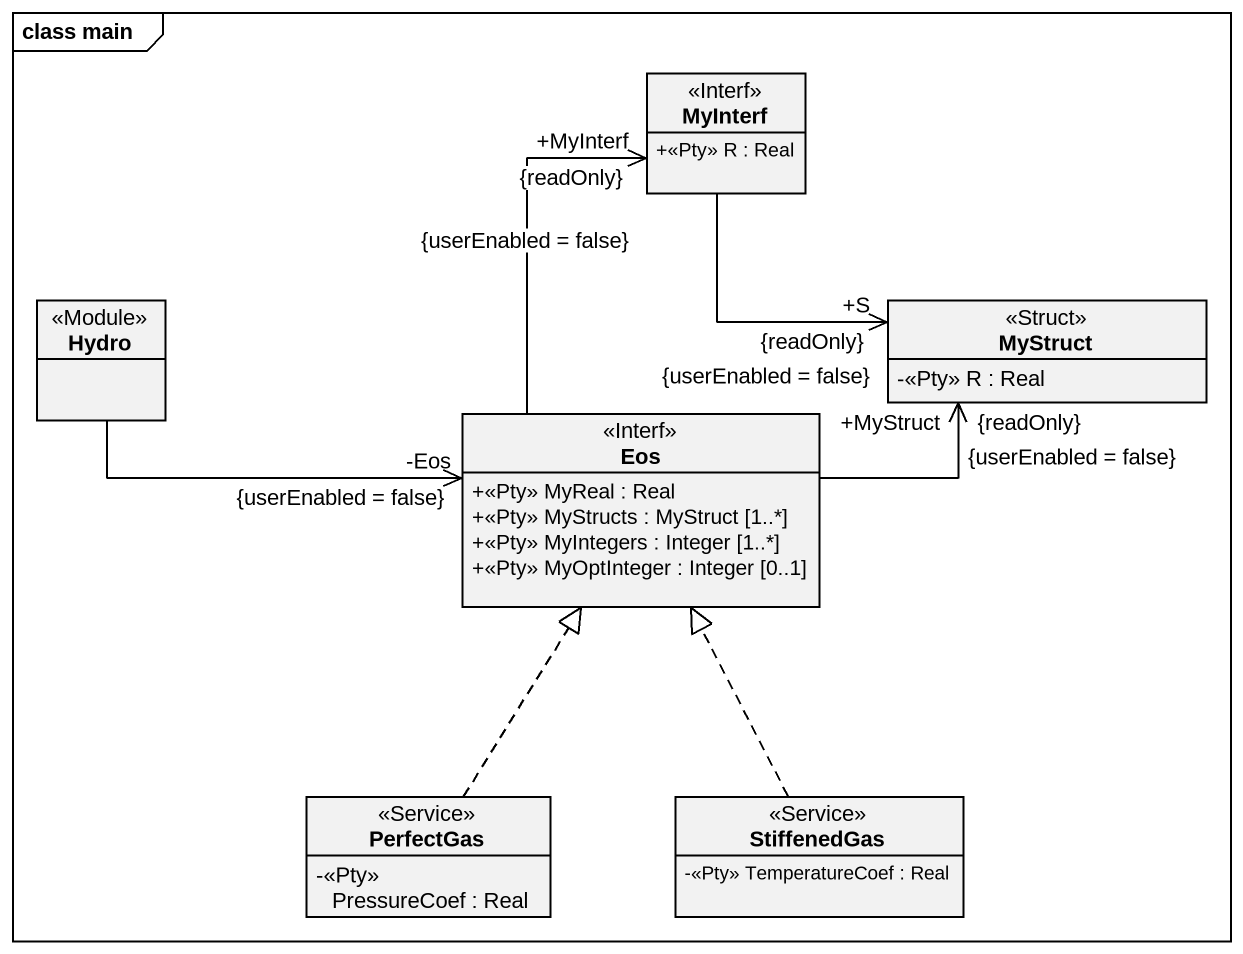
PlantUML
@startuml
mainframe class main
hide circle
hide empty members
skinparam classAttributeIconSize 0
interface MyInterf <<Interf>> {
  +<<Pty>> R : Real
}
class Hydro <<Module>>
class MyStruct <<Struct>> {
  -<<Pty>> R : Real
}
interface Eos <<Interf>> {
  +<<Pty>> MyReal : Real
  +<<Pty>> MyStructs : MyStruct [1..*]
  +<<Pty>> MyIntegers : Integer [1..*]
  +<<Pty>> MyOptInteger : Integer [0..1]
}
class PerfectGas <<Service>> {
  -<<Pty>> PressureCoef : Real
}
class StiffenedGas <<Service>> {
  -<<Pty>> TemperatureCoef : Real
}
MyInterf "+MyInterf\n{userEnabled = false}\n{readOnly}" <-- Eos
MyStruct "+S\n{userEnabled = false}\n{readOnly}" <-up- MyInterf
MyStruct "+MyStruct\n{userEnabled = false}\n{readOnly}" <-left- Eos
Eos "-Eos\n{userEnabled = false}" <-left- Hydro
PerfectGas .up.|> Eos
StiffenedGas .up.|> Eos
@enduml
